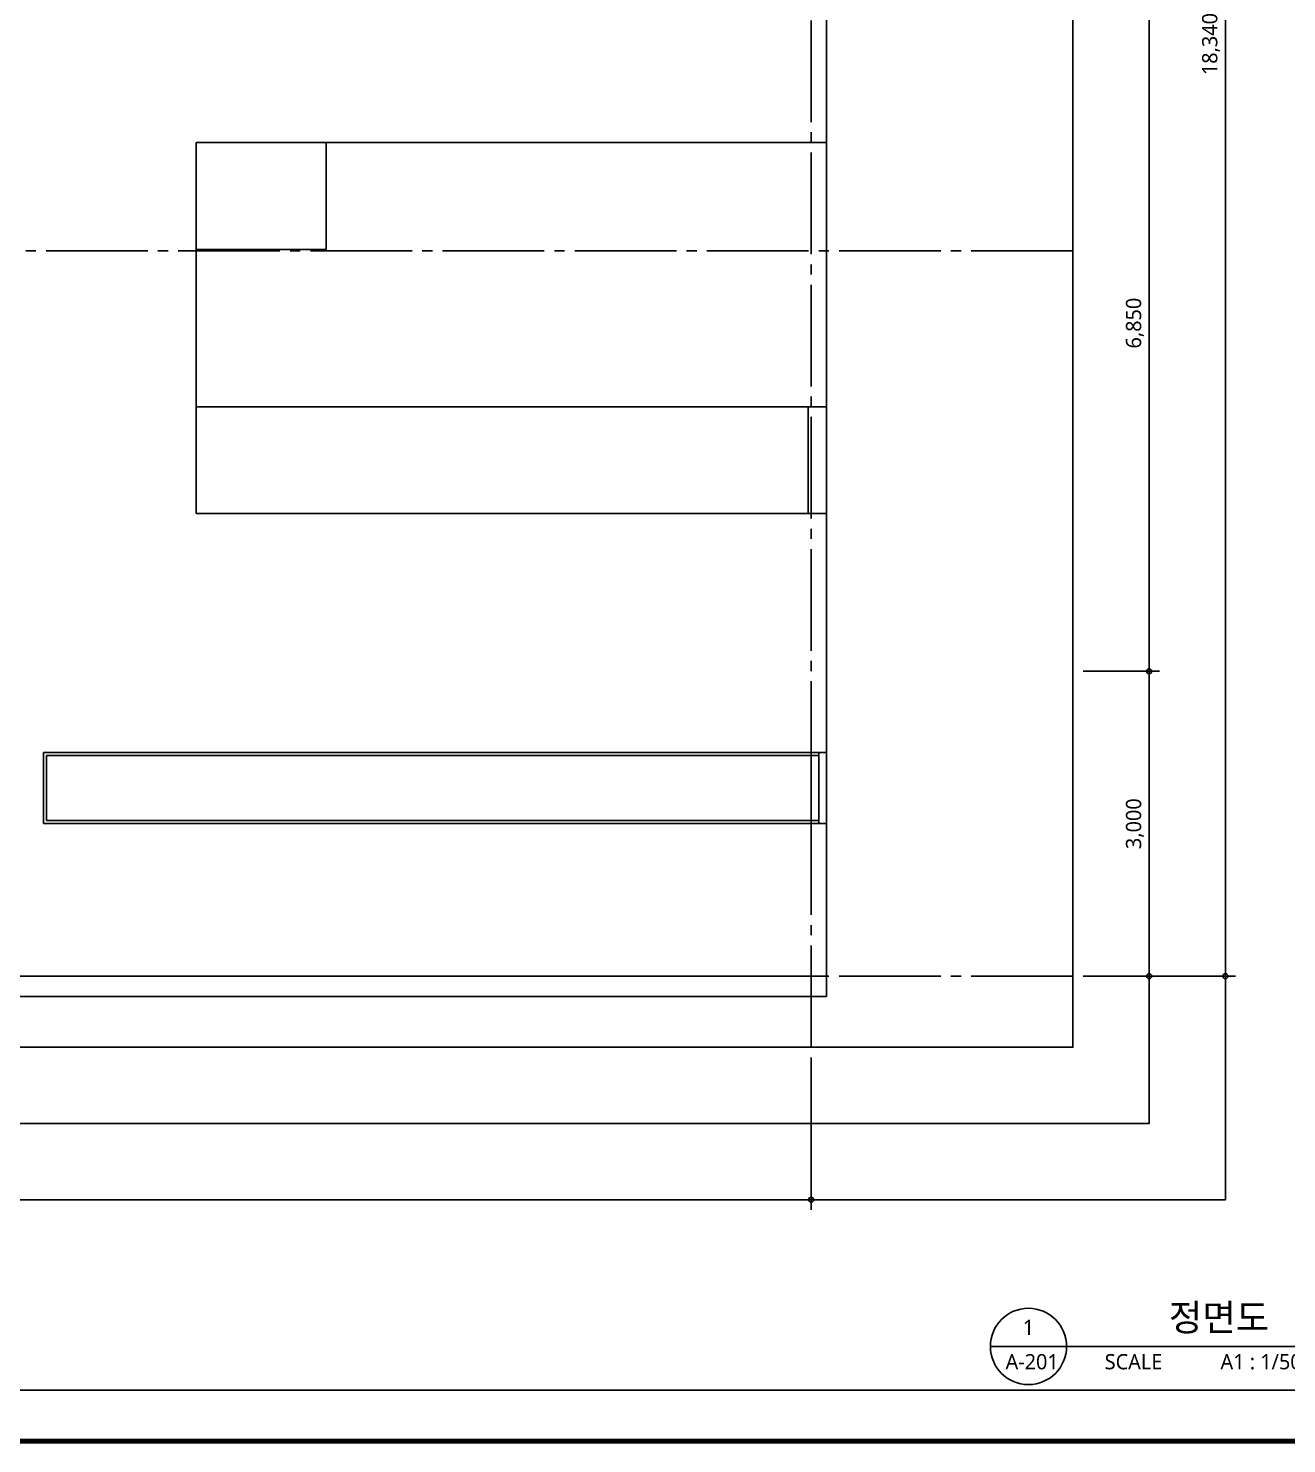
# Model space of a CAD drawing. Header units: millimetres. Extents: x 2135 to 254135, y 1035 to 90135.
# Drawn here: x 23985 to 36363, y 31560 to 45485 of the extents above; entities that cross this region are included whole.
import ezdxf
from ezdxf.enums import TextEntityAlignment as Align

# ---------------------------------------------------------------- set-up
doc = ezdxf.new("R2010")
doc.units = ezdxf.units.MM
doc.linetypes.add('CEN3', pattern=[26, 20, -2, 2, -2])
doc.linetypes.add('CENTER2', pattern=[28.575, 19.05, -3.175, 3.175, -3.175])
doc.layers.get('Defpoints').update_dxf_attribs({"color": 157})
for name, color, linetype in [('A-01-CNTL', 1, 'CENTER2'), ('A-02-ELEV', 2, 'Continuous'), ('A-03-ELEV', 3, 'Continuous'), ('A-04-FRAME', 4, 'Continuous'), ('A-07-DIM', 7, 'Continuous'), ('form_TED.A', 40, 'Continuous'), ('TEXT1_TED.A', 2, 'Continuous'), ('TEXT2_TED.A', 3, 'Continuous'), ('TITLE_TED.A', 6, 'Continuous'), ('WA2(가벽)_TED.A', 7, 'Continuous')]:
    doc.layers.add(name, color=color, linetype=linetype)
doc.styles.add('맑은고딕', font='malgun.ttf')
doc.dimstyles.new('HR-100', dxfattribs={"dimscale": 120, "dimtxt": 3, "dimasz": 1, "dimexe": 2, "dimexo": 2, "dimgap": 1, "dimtad": 1, "dimdec": 0, "dimdsep": 46, "dimlunit": 6, "dimtxsty": '맑은고딕', "dimblk": 'DIMDOT', "dimcen": 2.5, "dimdle": 1.5, "dimclrd": 7, "dimclrt": 3, "dimadec": 0, "dimazin": 0, "dimtfac": 1, "dimtdec": 0, "dimtix": 1, "dimtmove": 2, "dimatfit": 3, "dimfxl": 1, "dimtvp": 1, "dimtolj": 1, "dimtzin": 0, "dimlwd": -1, "dimarcsym": 0})

# ---------------------------------------------------------------- blocks, each defined once
blk = doc.blocks.new('FORM_TED.A')
at = {"layer": 'Defpoints', "color": 143, "ltscale": 100, "true_color": 0x7aafdf}
for points in [[(12, 13.5), (355, 13.5), (355, 283.5), (12, 283.5)], [(30.75, 32.25), (336.25, 32.25), (336.25, 264.75), (30.75, 264.75)], [(38.25, 39.75), (328.75, 39.75), (328.75, 257.25), (38.25, 257.25)], [(45.75, 47.25), (321.25, 47.25), (321.25, 249.75), (45.75, 249.75)]]:
    blk.add_lwpolyline(points, close=True, dxfattribs=at)
at = {"layer": 'form_TED.A', "ltscale": 30, "const_width": 0.5}
blk.add_lwpolyline([(407, 8.5), (7, 8.5), (7, 288.5), (407, 288.5)], close=True, dxfattribs=at)
blk = doc.blocks.new('DIMDOT')
blk.add_line((-2, 0), (2, 0))
blk.add_circle((0, 0), 0.5)
blk = doc.blocks.new('*D258')
at = {"layer": 'A-07-DIM', "color": 0, "lineweight": -2, "ltscale": 50, "transparency": 16777216}
for p, q in [((9285, 35360), (9285, 33860)), ((31685, 35360), (31685, 33860))]:
    blk.add_line(p, q, dxfattribs=at)
at = {"layer": 'A-07-DIM', "color": 7, "ltscale": 50, "transparency": 16777216}
blk.add_line((9335, 33960), (31635, 33960), dxfattribs=at)
at = {"layer": 'Defpoints', "color": 0, "ltscale": 50, "transparency": 16777216}
for p in [(9285, 35460, 0), (31685, 35460), (31685, 33960)]:
    blk.add_point(p, dxfattribs=at)
at = {"layer": 'A-07-DIM', "color": 7, "ltscale": 50, "transparency": 16777216, "xscale": 50, "yscale": 50, "zscale": 50, "rotation": 180}
blk.add_blockref('DIMDOT', (9285, 33960), dxfattribs=at)
at = {"layer": 'A-07-DIM', "color": 7, "ltscale": 50, "transparency": 16777216, "xscale": 50, "yscale": 50, "zscale": 50}
blk.add_blockref('DIMDOT', (31685, 33960), dxfattribs=at)
at = {"layer": 'A-07-DIM', "color": 3, "ltscale": 50, "transparency": 16777216, "insert": (20485, 34100), "char_height": 150, "attachment_point": 5, "style": '맑은고딕'}
blk.add_mtext('\\A1;22,400', dxfattribs=at)
blk = doc.blocks.new('*D266')
at = {"layer": 'A-07-DIM', "color": 0, "lineweight": -2, "transparency": 16777216}
for p, q in [((34360, 46010), (35110, 46010)), ((34360, 39160), (35110, 39160))]:
    blk.add_line(p, q, dxfattribs=at)
at = {"layer": 'A-07-DIM', "color": 7, "transparency": 16777216}
blk.add_line((35010, 45960), (35010, 39210), dxfattribs=at)
at = {"layer": 'Defpoints', "color": 0, "transparency": 16777216}
for p in [(34260, 46010), (34260, 39160), (35010, 39160)]:
    blk.add_point(p, dxfattribs=at)
at = {"layer": 'A-07-DIM', "color": 7, "transparency": 16777216, "xscale": 50, "yscale": 50, "zscale": 50}
for p, rotation in [((35010, 46010), 90), ((35010, 39160), 270)]:
    blk.add_blockref('DIMDOT', p, dxfattribs=dict(at, rotation=rotation))
at = {"layer": 'A-07-DIM', "color": 3, "transparency": 16777216, "insert": (34870, 42585), "char_height": 150, "attachment_point": 5, "rotation": 90, "style": '맑은고딕'}
blk.add_mtext('\\A1;6,850', dxfattribs=at)
blk = doc.blocks.new('*D329')
at = {"layer": 'A-07-DIM', "color": 0, "lineweight": -2, "transparency": 16777216}
for p, q in [((34360, 39160), (35110, 39160)), ((34360, 36160), (35110, 36160))]:
    blk.add_line(p, q, dxfattribs=at)
at = {"layer": 'A-07-DIM', "color": 7, "transparency": 16777216}
blk.add_line((35010, 39110), (35010, 36210), dxfattribs=at)
at = {"layer": 'Defpoints', "color": 0, "transparency": 16777216}
for p in [(34260, 39160), (34260, 36160), (35010, 36160)]:
    blk.add_point(p, dxfattribs=at)
at = {"layer": 'A-07-DIM', "color": 7, "transparency": 16777216, "xscale": 50, "yscale": 50, "zscale": 50}
for p, rotation in [((35010, 39160), 90), ((35010, 36160), 270)]:
    blk.add_blockref('DIMDOT', p, dxfattribs=dict(at, rotation=rotation))
at = {"layer": 'A-07-DIM', "color": 3, "transparency": 16777216, "insert": (34870, 37660), "char_height": 150, "attachment_point": 5, "rotation": 90, "style": '맑은고딕'}
blk.add_mtext('\\A1;3,000', dxfattribs=at)
blk = doc.blocks.new('*D267')
at = {"layer": 'A-07-DIM', "color": 0, "lineweight": -2, "transparency": 16777216}
for p, q in [((34360, 54500), (35860, 54500)), ((34360, 36160), (35860, 36160))]:
    blk.add_line(p, q, dxfattribs=at)
at = {"layer": 'A-07-DIM', "color": 7, "transparency": 16777216}
blk.add_line((35760, 54450), (35760, 36210), dxfattribs=at)
at = {"layer": 'Defpoints', "color": 0, "transparency": 16777216}
for p in [(34260, 54500), (34260, 36160), (35760, 36160)]:
    blk.add_point(p, dxfattribs=at)
at = {"layer": 'A-07-DIM', "color": 7, "transparency": 16777216, "xscale": 50, "yscale": 50, "zscale": 50}
for p, rotation in [((35760, 54500), 90), ((35760, 36160), 270)]:
    blk.add_blockref('DIMDOT', p, dxfattribs=dict(at, rotation=rotation))
at = {"layer": 'A-07-DIM', "color": 3, "transparency": 16777216, "insert": (35619, 45330), "char_height": 150, "attachment_point": 5, "rotation": 90, "style": '맑은고딕'}
blk.add_mtext('\\A1;18,340', dxfattribs=at)

msp = doc.modelspace()

# ---------------------------------------------------------------- linework, layer by layer
at = {"layer": 'A-01-CNTL', "linetype": 'CEN3', "ltscale": 50}
for p, q in [((31684.6, 35462, 0), (31684.6, 55712, 0)), ((34259.6, 43295), (6709.6, 43295)), ((34259.6, 36160.4), (6709.6, 36160.4))]:
    msp.add_line(p, q, dxfattribs=at)
at = {"layer": 'A-02-ELEV'}
for p, q in [((31834.6, 54500.4), (31834.6, 40710.4)), ((25634.6, 40710.4), (25634.6, 44360.4)), ((31834.6, 44360.4), (25634.6, 44360.4)), ((25634.6, 40710.4), (31654.6, 40710.4)), ((31654.6, 40710.4), (31834.6, 40710.4)), ((31834.6, 38360.4), (31834.6, 40710.4)), ((31834.6, 36160.4), (31834.6, 37660.4)), ((23834.6, 36160.4), (31834.6, 36160.4)), ((31834.6, 36160.4), (31834.6, 35960.4)), ((9134.6, 35960.4), (31834.6, 35960.4))]:
    msp.add_line(p, q, dxfattribs=at)
at = {"layer": 'A-03-ELEV', "ltscale": 100}
msp.add_line((25634.6, 43310.4), (26915.7, 43310.4), dxfattribs=at)
at = {"layer": 'A-04-FRAME', "ltscale": 100}
for p, q in [((26915.7, 43310.4), (26915.7, 44360.4)), ((25628.6, 41760.4), (25634.6, 41760.4)), ((29884.6, 41760.4), (25634.6, 41760.4)), ((31654.6, 41760.4), (29884.6, 41760.4)), ((31654.6, 40710.4), (31654.6, 41760.4)), ((31834.6, 41760.4), (31654.6, 41760.4)), ((24134.6, 38360.4), (24134.6, 37660.4)), ((24134.6, 38360.4), (31759.6, 38360.4)), ((24164.6, 38330.4), (24164.6, 37690.4)), ((31684.6, 38330.4), (24164.6, 38330.4)), ((31684.6, 38330.4), (31684.6, 37690.4)), ((31759.6, 38330.4), (31684.6, 38330.4)), ((31759.6, 38360.4), (31759.6, 38330.4)), ((31834.6, 38360.4), (31759.6, 38360.4)), ((31759.6, 38330.4), (31759.6, 37690.4)), ((31834.6, 37660.4), (31834.6, 38360.4)), ((24134.6, 37660.4), (31759.6, 37660.4)), ((24164.6, 37690.4), (31684.6, 37690.4)), ((31684.6, 37690.4), (31759.6, 37690.4)), ((31759.6, 37690.4), (31759.6, 37660.4)), ((31759.6, 37660.4), (31834.6, 37660.4))]:
    msp.add_line(p, q, dxfattribs=at)
at = {"layer": 'TITLE_TED.A', "color": 4}
msp.add_line((33447.7, 32517.1), (37572.7, 32517.1), dxfattribs=at)
msp.add_circle((33822.7, 32517.1), 375, dxfattribs=at)

# ---------------------------------------------------------------- block references
at = {"layer": 'WA2(가벽)_TED.A', "xscale": 100, "yscale": 100, "zscale": 100}
msp.add_blockref('FORM_TED.A', (2134.6, 30735.4), dxfattribs=at)

# ---------------------------------------------------------------- texts
at = {"layer": 'TEXT1_TED.A', "linetype": 'ByBlock', "style": '맑은고딕'}
msp.add_text('정면도', height=262.5, dxfattribs=at).set_placement((35697.7, 32592.1), align=Align.BOTTOM_CENTER)
at = {"layer": 'TEXT2_TED.A', "style": '맑은고딕'}
msp.add_text('1', height=150, dxfattribs=at).set_placement((33822.7, 32704.6), align=Align.MIDDLE_CENTER)
msp.add_text('A-201', height=150, dxfattribs=at).set_placement((33597.7, 32367.1), align=Align.MIDDLE_LEFT)
msp.add_text('SCALE', height=150, dxfattribs=at).set_placement((34572.7, 32292.1))
msp.add_text('A1 : 1/50   A3 : 1/100', height=150, dxfattribs=at).set_placement((37572.7, 32292.1), align=Align.RIGHT)

# ---------------------------------------------------------------- dimensions: what is measured, and where the dimension line sits
at = {"layer": 'A-07-DIM'}
for base, p1, p2, picture, middle in [((35759.6, 36160.4), (34259.6, 54500.4), (34259.6, 36160.4), '*D267', (35619.2, 45330.4)), ((35009.6, 39160.4), (34259.6, 46010.4), (34259.6, 39160.4), '*D266', (34869.6, 42585.4)), ((35009.6, 36160.4), (34259.6, 39160.4), (34259.6, 36160.4), '*D329', (34869.6, 37660.4))]:
    dim = msp.add_linear_dim(base=base, p1=p1, p2=p2, angle=90, dimstyle='HR-100', override={"dimscale": 50}, dxfattribs=at)
    dim.commit()
    dim.dimension.update_dxf_attribs({"geometry": picture, "text_midpoint": middle})
at = {"layer": 'A-07-DIM', "ltscale": 50}
dim = msp.add_linear_dim(base=(31684.6, 33960.4), p1=(9284.6, 35460.4, 0), p2=(31684.6, 35460.4), dimstyle='HR-100', override={"dimscale": 50}, dxfattribs=at)
dim.commit()
dim.dimension.update_dxf_attribs({"geometry": '*D258', "text_midpoint": (20484.6, 34100.4)})

doc.saveas('drawing.dxf')
